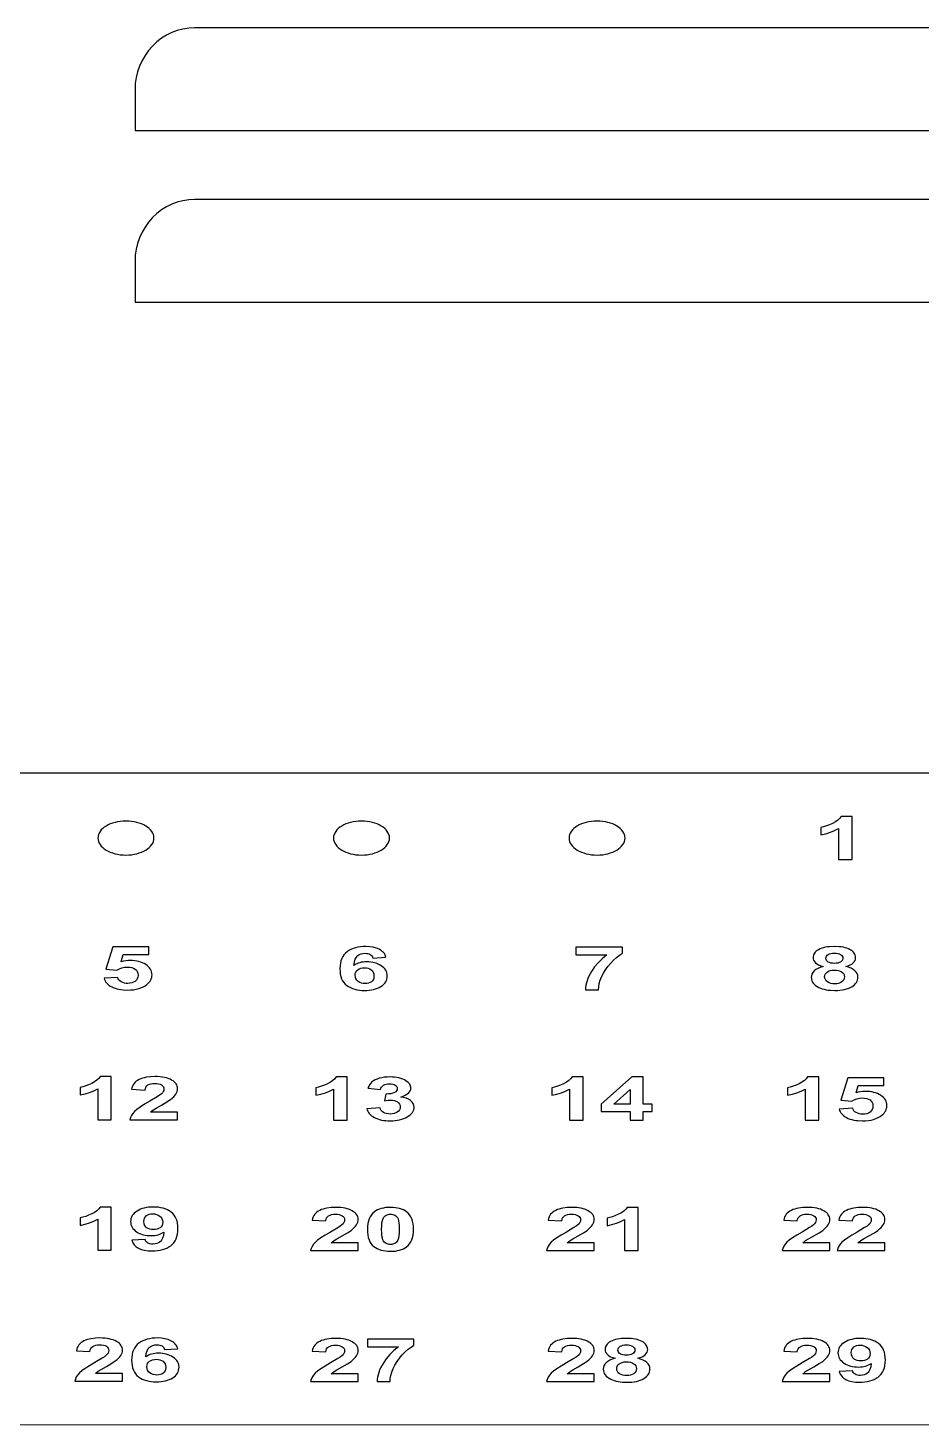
# Model space of a CAD drawing. Extents: x 1222 to 3994, y 2320 to 3800.
# Drawn here: x 2574.8 to 2617.7, y 3417.8 to 3485 of the extents above; entities that cross this region are included whole.
import ezdxf

# ---------------------------------------------------------------- set-up
doc = ezdxf.new("R2010")
doc.units = 0
doc.layers.add('____________', color=18, linetype='CONTINUOUS')

msp = doc.modelspace()

# ---------------------------------------------------------------- linework, layer by layer
at = {"layer": '____________'}
for points in [[(2661.028, 3484.958), (2582.784, 3484.958), (2582.501, 3484.943), (2582.223, 3484.9), (2581.951, 3484.829), (2581.689, 3484.732), (2581.436, 3484.608), (2581.196, 3484.459), (2580.97, 3484.286), (2580.76, 3484.089), (2580.57, 3483.871), (2580.402, 3483.637), (2580.259, 3483.388), (2580.139, 3483.126), (2580.045, 3482.854), (2579.977, 3482.573), (2579.935, 3482.284), (2579.921, 3481.991), (2579.921, 3480.023), (2663.89, 3480.023)], [(2661.028, 3476.708), (2582.784, 3476.708), (2582.501, 3476.693), (2582.223, 3476.65), (2581.951, 3476.579), (2581.689, 3476.482), (2581.436, 3476.358), (2581.196, 3476.209), (2580.97, 3476.036), (2580.76, 3475.839), (2580.57, 3475.621), (2580.402, 3475.387), (2580.259, 3475.138), (2580.139, 3474.876), (2580.045, 3474.604), (2579.977, 3474.323), (2579.935, 3474.034), (2579.921, 3473.741), (2579.921, 3471.773), (2663.89, 3471.773)]]:
    msp.add_lwpolyline(points, dxfattribs=at)
for points in [[(2537.828, 3426.356), (2531.848, 3426.356), (2531.848, 3440.606), (2537.828, 3440.606), (2537.828, 3449.152), (2619.108, 3449.155), (2689.766, 3449.152), (2689.766, 3440.606), (2695.735, 3440.606), (2695.735, 3426.356), (2689.766, 3426.356), (2689.766, 3417.807), (2619.108, 3417.811), (2537.828, 3417.807), (2537.828, 3426.356)], [(2614.385, 3444.983), (2614.385, 3447.058), (2613.855, 3447.058), (2613.787, 3446.967), (2613.696, 3446.881), (2613.582, 3446.801), (2613.443, 3446.727), (2613.296, 3446.662), (2613.154, 3446.608), (2613.018, 3446.566), (2612.887, 3446.535), (2612.887, 3446.176), (2613.122, 3446.231), (2613.341, 3446.299), (2613.544, 3446.381), (2613.732, 3446.476), (2613.732, 3444.983), (2614.385, 3444.983)], [(2579.484, 3446.836), (2579.346, 3446.832), (2579.213, 3446.82), (2579.084, 3446.8), (2578.96, 3446.772), (2578.842, 3446.738), (2578.731, 3446.697), (2578.627, 3446.65), (2578.532, 3446.597), (2578.445, 3446.54), (2578.367, 3446.477), (2578.3, 3446.41), (2578.243, 3446.338), (2578.198, 3446.263), (2578.165, 3446.185), (2578.144, 3446.104), (2578.137, 3446.021), (2578.144, 3445.938), (2578.165, 3445.857), (2578.198, 3445.778), (2578.243, 3445.704), (2578.3, 3445.632), (2578.367, 3445.565), (2578.445, 3445.502), (2578.532, 3445.444), (2578.627, 3445.392), (2578.731, 3445.345), (2578.842, 3445.304), (2578.96, 3445.27), (2579.084, 3445.242), (2579.213, 3445.222), (2579.346, 3445.21), (2579.484, 3445.205), (2579.622, 3445.21), (2579.755, 3445.222), (2579.884, 3445.242), (2580.008, 3445.27), (2580.126, 3445.304), (2580.237, 3445.345), (2580.34, 3445.392), (2580.436, 3445.444), (2580.523, 3445.502), (2580.6, 3445.565), (2580.668, 3445.632), (2580.725, 3445.704), (2580.77, 3445.778), (2580.803, 3445.857), (2580.823, 3445.938), (2580.83, 3446.021), (2580.823, 3446.104), (2580.803, 3446.185), (2580.77, 3446.263), (2580.725, 3446.338), (2580.668, 3446.41), (2580.6, 3446.477), (2580.523, 3446.54), (2580.436, 3446.597), (2580.34, 3446.65), (2580.237, 3446.697), (2580.126, 3446.738), (2580.008, 3446.772), (2579.884, 3446.8), (2579.755, 3446.82), (2579.622, 3446.832), (2579.484, 3446.836)], [(2590.805, 3446.836), (2590.667, 3446.832), (2590.534, 3446.82), (2590.405, 3446.8), (2590.281, 3446.772), (2590.163, 3446.738), (2590.052, 3446.697), (2589.949, 3446.65), (2589.853, 3446.597), (2589.766, 3446.54), (2589.689, 3446.477), (2589.621, 3446.41), (2589.565, 3446.338), (2589.519, 3446.263), (2589.486, 3446.185), (2589.466, 3446.104), (2589.459, 3446.021), (2589.466, 3445.938), (2589.486, 3445.857), (2589.519, 3445.778), (2589.565, 3445.704), (2589.621, 3445.632), (2589.689, 3445.565), (2589.766, 3445.502), (2589.853, 3445.444), (2589.949, 3445.392), (2590.052, 3445.345), (2590.163, 3445.304), (2590.281, 3445.27), (2590.405, 3445.242), (2590.534, 3445.222), (2590.667, 3445.21), (2590.805, 3445.205), (2590.943, 3445.21), (2591.077, 3445.222), (2591.206, 3445.242), (2591.329, 3445.27), (2591.447, 3445.304), (2591.558, 3445.345), (2591.662, 3445.392), (2591.757, 3445.444), (2591.844, 3445.502), (2591.922, 3445.565), (2591.989, 3445.632), (2592.046, 3445.704), (2592.091, 3445.778), (2592.124, 3445.857), (2592.145, 3445.938), (2592.152, 3446.021), (2592.145, 3446.104), (2592.124, 3446.185), (2592.091, 3446.263), (2592.046, 3446.338), (2591.989, 3446.41), (2591.922, 3446.477), (2591.844, 3446.54), (2591.757, 3446.597), (2591.662, 3446.65), (2591.558, 3446.697), (2591.447, 3446.738), (2591.329, 3446.772), (2591.206, 3446.8), (2591.077, 3446.82), (2590.943, 3446.832), (2590.805, 3446.836)], [(2602.126, 3446.836), (2601.989, 3446.832), (2601.855, 3446.82), (2601.726, 3446.8), (2601.602, 3446.772), (2601.485, 3446.738), (2601.374, 3446.697), (2601.27, 3446.65), (2601.174, 3446.597), (2601.087, 3446.54), (2601.01, 3446.477), (2600.942, 3446.41), (2600.886, 3446.338), (2600.84, 3446.263), (2600.807, 3446.185), (2600.787, 3446.104), (2600.78, 3446.021), (2600.787, 3445.938), (2600.807, 3445.857), (2600.84, 3445.778), (2600.886, 3445.704), (2600.942, 3445.632), (2601.01, 3445.565), (2601.087, 3445.502), (2601.174, 3445.444), (2601.27, 3445.392), (2601.374, 3445.345), (2601.485, 3445.304), (2601.602, 3445.27), (2601.726, 3445.242), (2601.855, 3445.222), (2601.989, 3445.21), (2602.126, 3445.205), (2602.264, 3445.21), (2602.398, 3445.222), (2602.527, 3445.242), (2602.65, 3445.27), (2602.768, 3445.304), (2602.879, 3445.345), (2602.983, 3445.392), (2603.078, 3445.444), (2603.165, 3445.502), (2603.243, 3445.565), (2603.31, 3445.632), (2603.367, 3445.704), (2603.412, 3445.778), (2603.445, 3445.857), (2603.466, 3445.938), (2603.473, 3446.021), (2603.466, 3446.104), (2603.445, 3446.185), (2603.412, 3446.263), (2603.367, 3446.338), (2603.31, 3446.41), (2603.243, 3446.477), (2603.165, 3446.54), (2603.078, 3446.597), (2602.983, 3446.65), (2602.879, 3446.697), (2602.768, 3446.738), (2602.65, 3446.772), (2602.527, 3446.8), (2602.398, 3446.82), (2602.264, 3446.832), (2602.126, 3446.836)], [(2591.983, 3440.292), (2591.936, 3440.41), (2591.904, 3440.464), (2591.867, 3440.513), (2591.823, 3440.559), (2591.774, 3440.601), (2591.719, 3440.64), (2591.658, 3440.675), (2591.522, 3440.732), (2591.37, 3440.774), (2591.2, 3440.798), (2591.014, 3440.807), (2590.879, 3440.803), (2590.75, 3440.791), (2590.628, 3440.771), (2590.512, 3440.744), (2590.403, 3440.709), (2590.3, 3440.665), (2590.204, 3440.614), (2590.114, 3440.556), (2590.032, 3440.488), (2589.962, 3440.41), (2589.902, 3440.323), (2589.854, 3440.225), (2589.816, 3440.118), (2589.789, 3440.001), (2589.773, 3439.874), (2589.767, 3439.737), (2589.773, 3439.603), (2589.788, 3439.479), (2589.814, 3439.365), (2589.851, 3439.261), (2589.897, 3439.166), (2589.955, 3439.081), (2590.022, 3439.005), (2590.1, 3438.94), (2590.186, 3438.883), (2590.278, 3438.833), (2590.376, 3438.792), (2590.479, 3438.757), (2590.588, 3438.731), (2590.703, 3438.712), (2590.823, 3438.701), (2590.949, 3438.697), (2591.067, 3438.7), (2591.179, 3438.709), (2591.286, 3438.724), (2591.388, 3438.745), (2591.483, 3438.772), (2591.574, 3438.805), (2591.659, 3438.843), (2591.738, 3438.888), (2591.81, 3438.938), (2591.873, 3438.992), (2591.925, 3439.05), (2591.969, 3439.111), (2592.002, 3439.177), (2592.026, 3439.246), (2592.041, 3439.32), (2592.046, 3439.397), (2592.041, 3439.47), (2592.027, 3439.54), (2592.004, 3439.606), (2591.972, 3439.668), (2591.931, 3439.728), (2591.881, 3439.783), (2591.822, 3439.836), (2591.753, 3439.885), (2591.678, 3439.929), (2591.6, 3439.967), (2591.518, 3440), (2591.432, 3440.026), (2591.343, 3440.047), (2591.249, 3440.062), (2591.152, 3440.071), (2591.052, 3440.074), (2590.963, 3440.071), (2590.878, 3440.063), (2590.796, 3440.049), (2590.718, 3440.03), (2590.644, 3440.005), (2590.574, 3439.975), (2590.507, 3439.94), (2590.444, 3439.899), (2590.47, 3440.062), (2590.508, 3440.194), (2590.56, 3440.296), (2590.59, 3440.336), (2590.624, 3440.368), (2590.7, 3440.418), (2590.784, 3440.453), (2590.876, 3440.474), (2590.975, 3440.481), (2591.049, 3440.478), (2591.116, 3440.467), (2591.176, 3440.449), (2591.229, 3440.425), (2591.273, 3440.392), (2591.308, 3440.353), (2591.334, 3440.305), (2591.35, 3440.25), (2591.983, 3440.292)], [(2612.993, 3439.847), (2612.855, 3439.805), (2612.737, 3439.755), (2612.638, 3439.697), (2612.56, 3439.631), (2612.5, 3439.559), (2612.457, 3439.484), (2612.431, 3439.405), (2612.422, 3439.323), (2612.428, 3439.249), (2612.445, 3439.179), (2612.474, 3439.113), (2612.514, 3439.051), (2612.565, 3438.993), (2612.628, 3438.939), (2612.702, 3438.89), (2612.788, 3438.844), (2612.868, 3438.809), (2612.952, 3438.779), (2613.042, 3438.754), (2613.136, 3438.733), (2613.236, 3438.717), (2613.34, 3438.705), (2613.563, 3438.696), (2613.685, 3438.699), (2613.801, 3438.707), (2613.91, 3438.721), (2614.014, 3438.741), (2614.111, 3438.766), (2614.202, 3438.797), (2614.286, 3438.833), (2614.365, 3438.875), (2614.435, 3438.921), (2614.496, 3438.971), (2614.548, 3439.024), (2614.591, 3439.081), (2614.623, 3439.141), (2614.647, 3439.204), (2614.661, 3439.27), (2614.666, 3439.34), (2614.656, 3439.424), (2614.629, 3439.503), (2614.583, 3439.577), (2614.518, 3439.646), (2614.436, 3439.708), (2614.336, 3439.763), (2614.22, 3439.809), (2614.087, 3439.847), (2614.192, 3439.88), (2614.285, 3439.92), (2614.365, 3439.966), (2614.433, 3440.019), (2614.487, 3440.077), (2614.526, 3440.139), (2614.549, 3440.205), (2614.557, 3440.274), (2614.553, 3440.331), (2614.54, 3440.385), (2614.519, 3440.436), (2614.49, 3440.485), (2614.452, 3440.532), (2614.405, 3440.576), (2614.351, 3440.617), (2614.288, 3440.656), (2614.217, 3440.692), (2614.14, 3440.722), (2614.056, 3440.748), (2613.965, 3440.77), (2613.867, 3440.786), (2613.762, 3440.798), (2613.533, 3440.807), (2613.302, 3440.798), (2613.196, 3440.786), (2613.098, 3440.77), (2613.007, 3440.748), (2612.923, 3440.722), (2612.845, 3440.692), (2612.775, 3440.656), (2612.713, 3440.617), (2612.658, 3440.576), (2612.613, 3440.532), (2612.575, 3440.485), (2612.546, 3440.436), (2612.526, 3440.385), (2612.513, 3440.331), (2612.509, 3440.274), (2612.516, 3440.208), (2612.538, 3440.145), (2612.574, 3440.084), (2612.624, 3440.026), (2612.69, 3439.972), (2612.774, 3439.924), (2612.875, 3439.883), (2612.993, 3439.847)], [(2578.443, 3439.282), (2578.461, 3439.219), (2578.487, 3439.159), (2578.52, 3439.102), (2578.561, 3439.049), (2578.609, 3438.999), (2578.665, 3438.952), (2578.728, 3438.909), (2578.799, 3438.869), (2578.876, 3438.833), (2578.959, 3438.802), (2579.047, 3438.775), (2579.14, 3438.754), (2579.239, 3438.737), (2579.344, 3438.725), (2579.569, 3438.715), (2579.713, 3438.72), (2579.849, 3438.732), (2579.976, 3438.754), (2580.096, 3438.784), (2580.207, 3438.822), (2580.31, 3438.869), (2580.406, 3438.924), (2580.493, 3438.989), (2580.55, 3439.039), (2580.6, 3439.092), (2580.642, 3439.146), (2580.676, 3439.202), (2580.703, 3439.26), (2580.722, 3439.32), (2580.733, 3439.381), (2580.737, 3439.444), (2580.732, 3439.518), (2580.718, 3439.59), (2580.694, 3439.657), (2580.661, 3439.721), (2580.619, 3439.782), (2580.567, 3439.838), (2580.505, 3439.892), (2580.434, 3439.942), (2580.357, 3439.986), (2580.275, 3440.025), (2580.189, 3440.058), (2580.099, 3440.085), (2580.005, 3440.106), (2579.906, 3440.121), (2579.804, 3440.13), (2579.697, 3440.133), (2579.584, 3440.129), (2579.471, 3440.116), (2579.36, 3440.096), (2579.25, 3440.067), (2579.352, 3440.418), (2580.586, 3440.418), (2580.586, 3440.788), (2578.857, 3440.788), (2578.522, 3439.713), (2579.052, 3439.666), (2579.168, 3439.732), (2579.29, 3439.78), (2579.42, 3439.808), (2579.557, 3439.817), (2579.665, 3439.811), (2579.762, 3439.794), (2579.848, 3439.764), (2579.924, 3439.722), (2579.986, 3439.669), (2580.03, 3439.603), (2580.056, 3439.526), (2580.065, 3439.437), (2580.056, 3439.342), (2580.029, 3439.259), (2579.985, 3439.19), (2579.923, 3439.133), (2579.848, 3439.089), (2579.765, 3439.058), (2579.674, 3439.039), (2579.576, 3439.032), (2579.489, 3439.037), (2579.407, 3439.052), (2579.331, 3439.076), (2579.26, 3439.111), (2579.198, 3439.153), (2579.149, 3439.203), (2579.115, 3439.259), (2579.094, 3439.322), (2578.443, 3439.282)], [(2601.11, 3440.403), (2602.597, 3440.403), (2602.378, 3440.222), (2602.182, 3440.028), (2602.009, 3439.823), (2601.86, 3439.606), (2601.738, 3439.385), (2601.69, 3439.275), (2601.649, 3439.166), (2601.617, 3439.057), (2601.592, 3438.948), (2601.576, 3438.84), (2601.568, 3438.733), (2602.199, 3438.733), (2602.207, 3438.874), (2602.234, 3439.025), (2602.281, 3439.185), (2602.346, 3439.354), (2602.43, 3439.525), (2602.53, 3439.692), (2602.648, 3439.853), (2602.782, 3440.01), (2602.925, 3440.155), (2603.067, 3440.282), (2603.207, 3440.392), (2603.346, 3440.483), (2603.346, 3440.771), (2601.11, 3440.771), (2601.11, 3440.403)], [(2613.128, 3440.246), (2613.135, 3440.299), (2613.156, 3440.347), (2613.19, 3440.389), (2613.239, 3440.425), (2613.3, 3440.455), (2613.37, 3440.476), (2613.45, 3440.489), (2613.539, 3440.493), (2613.626, 3440.489), (2613.703, 3440.476), (2613.772, 3440.455), (2613.832, 3440.426), (2613.88, 3440.39), (2613.915, 3440.348), (2613.935, 3440.301), (2613.942, 3440.248), (2613.935, 3440.192), (2613.914, 3440.142), (2613.879, 3440.099), (2613.831, 3440.062), (2613.77, 3440.033), (2613.7, 3440.012), (2613.621, 3440), (2613.533, 3439.995), (2613.445, 3440), (2613.367, 3440.012), (2613.298, 3440.033), (2613.238, 3440.062), (2613.19, 3440.098), (2613.155, 3440.141), (2613.135, 3440.19), (2613.128, 3440.246)], [(2590.501, 3439.428), (2590.509, 3439.51), (2590.533, 3439.582), (2590.574, 3439.642), (2590.631, 3439.693), (2590.699, 3439.732), (2590.775, 3439.76), (2590.859, 3439.776), (2590.949, 3439.782), (2591.043, 3439.776), (2591.129, 3439.759), (2591.206, 3439.729), (2591.275, 3439.688), (2591.332, 3439.635), (2591.373, 3439.567), (2591.397, 3439.487), (2591.405, 3439.393), (2591.398, 3439.302), (2591.375, 3439.225), (2591.338, 3439.161), (2591.285, 3439.111), (2591.22, 3439.073), (2591.148, 3439.046), (2591.069, 3439.03), (2590.982, 3439.025), (2590.89, 3439.031), (2590.804, 3439.051), (2590.723, 3439.084), (2590.647, 3439.13), (2590.583, 3439.188), (2590.537, 3439.257), (2590.51, 3439.337), (2590.501, 3439.428)], [(2613.067, 3439.361), (2613.075, 3439.419), (2613.097, 3439.474), (2613.133, 3439.527), (2613.185, 3439.578), (2613.251, 3439.622), (2613.333, 3439.653), (2613.43, 3439.672), (2613.542, 3439.678), (2613.641, 3439.673), (2613.731, 3439.656), (2613.812, 3439.629), (2613.884, 3439.59), (2613.943, 3439.543), (2613.985, 3439.488), (2614.011, 3439.426), (2614.019, 3439.357), (2614.011, 3439.279), (2613.986, 3439.21), (2613.944, 3439.151), (2613.886, 3439.103), (2613.816, 3439.064), (2613.736, 3439.037), (2613.648, 3439.02), (2613.551, 3439.015), (2613.452, 3439.02), (2613.361, 3439.037), (2613.279, 3439.066), (2613.206, 3439.106), (2613.145, 3439.156), (2613.102, 3439.216), (2613.076, 3439.284), (2613.067, 3439.361)], [(2578.781, 3432.482), (2578.781, 3434.556), (2578.25, 3434.556), (2578.183, 3434.465), (2578.092, 3434.379), (2577.977, 3434.299), (2577.839, 3434.225), (2577.691, 3434.16), (2577.549, 3434.107), (2577.413, 3434.064), (2577.283, 3434.033), (2577.283, 3433.674), (2577.518, 3433.729), (2577.737, 3433.797), (2577.94, 3433.879), (2578.127, 3433.974), (2578.127, 3432.482), (2578.781, 3432.482)], [(2581.967, 3432.849), (2580.668, 3432.849), (2580.728, 3432.904), (2580.803, 3432.959), (2580.942, 3433.045), (2581.195, 3433.188), (2581.456, 3433.34), (2581.623, 3433.451), (2581.707, 3433.52), (2581.778, 3433.586), (2581.837, 3433.652), (2581.884, 3433.715), (2581.921, 3433.779), (2581.946, 3433.845), (2581.962, 3433.912), (2581.967, 3433.981), (2581.963, 3434.041), (2581.949, 3434.099), (2581.927, 3434.154), (2581.895, 3434.206), (2581.854, 3434.256), (2581.805, 3434.304), (2581.746, 3434.349), (2581.679, 3434.391), (2581.603, 3434.43), (2581.521, 3434.463), (2581.432, 3434.492), (2581.336, 3434.515), (2581.234, 3434.533), (2581.124, 3434.546), (2581.008, 3434.554), (2580.885, 3434.556), (2580.664, 3434.547), (2580.463, 3434.521), (2580.369, 3434.501), (2580.28, 3434.476), (2580.196, 3434.447), (2580.117, 3434.414), (2580.044, 3434.375), (2579.979, 3434.331), (2579.922, 3434.281), (2579.872, 3434.225), (2579.83, 3434.164), (2579.796, 3434.096), (2579.77, 3434.023), (2579.752, 3433.944), (2580.403, 3433.905), (2580.419, 3433.985), (2580.448, 3434.054), (2580.489, 3434.11), (2580.543, 3434.153), (2580.609, 3434.186), (2580.685, 3434.209), (2580.771, 3434.223), (2580.868, 3434.228), (2580.967, 3434.223), (2581.053, 3434.21), (2581.129, 3434.188), (2581.193, 3434.157), (2581.245, 3434.117), (2581.282, 3434.07), (2581.304, 3434.015), (2581.311, 3433.953), (2581.302, 3433.893), (2581.277, 3433.833), (2581.235, 3433.772), (2581.176, 3433.711), (2581.105, 3433.656), (2580.99, 3433.582), (2580.633, 3433.372), (2580.382, 3433.226), (2580.175, 3433.094), (2580.014, 3432.978), (2579.899, 3432.877), (2579.815, 3432.782), (2579.749, 3432.685), (2579.703, 3432.584), (2579.675, 3432.482), (2581.967, 3432.482), (2581.967, 3432.849)], [(2590.115, 3432.463), (2590.115, 3434.538), (2589.584, 3434.538), (2589.517, 3434.446), (2589.426, 3434.361), (2589.311, 3434.281), (2589.173, 3434.207), (2589.025, 3434.142), (2588.883, 3434.088), (2588.747, 3434.046), (2588.617, 3434.015), (2588.617, 3433.656), (2588.852, 3433.711), (2589.071, 3433.779), (2589.274, 3433.861), (2589.461, 3433.956), (2589.461, 3432.463), (2590.115, 3432.463)], [(2591.07, 3433.011), (2591.086, 3432.948), (2591.11, 3432.887), (2591.142, 3432.83), (2591.182, 3432.775), (2591.231, 3432.724), (2591.287, 3432.676), (2591.351, 3432.631), (2591.423, 3432.589), (2591.502, 3432.551), (2591.586, 3432.519), (2591.674, 3432.491), (2591.768, 3432.468), (2591.866, 3432.451), (2591.97, 3432.438), (2592.078, 3432.43), (2592.191, 3432.428), (2592.311, 3432.431), (2592.426, 3432.44), (2592.535, 3432.455), (2592.64, 3432.476), (2592.739, 3432.503), (2592.834, 3432.536), (2592.923, 3432.574), (2593.008, 3432.619), (2593.085, 3432.669), (2593.151, 3432.72), (2593.208, 3432.774), (2593.254, 3432.831), (2593.29, 3432.89), (2593.315, 3432.952), (2593.331, 3433.016), (2593.336, 3433.083), (2593.325, 3433.173), (2593.292, 3433.257), (2593.237, 3433.333), (2593.16, 3433.403), (2593.065, 3433.463), (2592.955, 3433.512), (2592.831, 3433.549), (2592.692, 3433.574), (2592.807, 3433.616), (2592.907, 3433.662), (2592.991, 3433.711), (2593.06, 3433.763), (2593.114, 3433.819), (2593.152, 3433.879), (2593.175, 3433.941), (2593.183, 3434.008), (2593.179, 3434.055), (2593.168, 3434.101), (2593.149, 3434.146), (2593.123, 3434.19), (2593.048, 3434.273), (2592.943, 3434.352), (2592.867, 3434.395), (2592.786, 3434.433), (2592.698, 3434.465), (2592.604, 3434.491), (2592.505, 3434.512), (2592.399, 3434.526), (2592.288, 3434.535), (2592.17, 3434.538), (2592.033, 3434.534), (2591.902, 3434.522), (2591.779, 3434.501), (2591.662, 3434.473), (2591.554, 3434.438), (2591.46, 3434.397), (2591.378, 3434.35), (2591.308, 3434.297), (2591.248, 3434.237), (2591.197, 3434.166), (2591.154, 3434.087), (2591.118, 3433.998), (2591.721, 3433.936), (2591.74, 3433.999), (2591.77, 3434.055), (2591.812, 3434.102), (2591.866, 3434.141), (2591.928, 3434.172), (2591.996, 3434.194), (2592.071, 3434.208), (2592.152, 3434.212), (2592.232, 3434.208), (2592.305, 3434.197), (2592.369, 3434.177), (2592.424, 3434.15), (2592.469, 3434.116), (2592.501, 3434.077), (2592.52, 3434.033), (2592.527, 3433.984), (2592.518, 3433.925), (2592.491, 3433.873), (2592.448, 3433.827), (2592.387, 3433.787), (2592.309, 3433.755), (2592.216, 3433.733), (2592.107, 3433.72), (2591.982, 3433.717), (2591.909, 3433.395), (2592.072, 3433.417), (2592.21, 3433.424), (2592.301, 3433.419), (2592.386, 3433.402), (2592.463, 3433.375), (2592.533, 3433.337), (2592.591, 3433.289), (2592.633, 3433.234), (2592.657, 3433.171), (2592.666, 3433.1), (2592.657, 3433.025), (2592.631, 3432.958), (2592.588, 3432.9), (2592.527, 3432.849), (2592.454, 3432.809), (2592.373, 3432.779), (2592.284, 3432.762), (2592.187, 3432.756), (2592.096, 3432.761), (2592.012, 3432.775), (2591.935, 3432.8), (2591.866, 3432.834), (2591.805, 3432.877), (2591.758, 3432.928), (2591.724, 3432.989), (2591.702, 3433.058), (2591.07, 3433.011)], [(2601.457, 3432.464), (2601.457, 3434.539), (2600.927, 3434.539), (2600.859, 3434.447), (2600.768, 3434.362), (2600.653, 3434.282), (2600.515, 3434.208), (2600.368, 3434.143), (2600.226, 3434.089), (2600.089, 3434.047), (2599.959, 3434.016), (2599.959, 3433.657), (2600.194, 3433.712), (2600.413, 3433.78), (2600.616, 3433.862), (2600.803, 3433.957), (2600.803, 3432.464), (2601.457, 3432.464)], [(2603.717, 3432.464), (2604.35, 3432.464), (2604.35, 3432.88), (2604.774, 3432.88), (2604.774, 3433.228), (2604.35, 3433.228), (2604.35, 3434.539), (2603.801, 3434.539), (2602.321, 3433.226), (2602.321, 3432.88), (2603.717, 3432.88), (2603.717, 3432.464)], [(2612.779, 3432.464), (2612.779, 3434.539), (2612.249, 3434.539), (2612.182, 3434.447), (2612.091, 3434.361), (2611.976, 3434.282), (2611.837, 3434.208), (2611.69, 3434.142), (2611.548, 3434.089), (2611.412, 3434.047), (2611.281, 3434.016), (2611.281, 3433.656), (2611.516, 3433.711), (2611.735, 3433.78), (2611.939, 3433.861), (2612.126, 3433.956), (2612.126, 3432.464), (2612.779, 3432.464)], [(2613.767, 3432.995), (2613.785, 3432.932), (2613.811, 3432.872), (2613.844, 3432.815), (2613.885, 3432.762), (2613.933, 3432.712), (2613.989, 3432.665), (2614.052, 3432.622), (2614.123, 3432.582), (2614.2, 3432.546), (2614.283, 3432.515), (2614.371, 3432.488), (2614.464, 3432.467), (2614.563, 3432.45), (2614.668, 3432.438), (2614.893, 3432.429), (2615.037, 3432.433), (2615.173, 3432.446), (2615.3, 3432.467), (2615.42, 3432.497), (2615.531, 3432.535), (2615.634, 3432.582), (2615.73, 3432.638), (2615.817, 3432.702), (2615.874, 3432.753), (2615.924, 3432.805), (2615.966, 3432.86), (2616, 3432.916), (2616.027, 3432.973), (2616.046, 3433.033), (2616.057, 3433.094), (2616.061, 3433.157), (2616.056, 3433.232), (2616.042, 3433.303), (2616.018, 3433.37), (2615.985, 3433.434), (2615.943, 3433.495), (2615.891, 3433.552), (2615.829, 3433.605), (2615.758, 3433.655), (2615.681, 3433.7), (2615.599, 3433.738), (2615.513, 3433.771), (2615.423, 3433.798), (2615.329, 3433.819), (2615.23, 3433.834), (2615.128, 3433.843), (2615.021, 3433.846), (2614.908, 3433.842), (2614.795, 3433.83), (2614.684, 3433.809), (2614.574, 3433.78), (2614.676, 3434.131), (2615.91, 3434.131), (2615.91, 3434.501), (2614.181, 3434.501), (2613.846, 3433.426), (2614.376, 3433.38), (2614.492, 3433.446), (2614.614, 3433.493), (2614.744, 3433.521), (2614.881, 3433.531), (2614.989, 3433.525), (2615.086, 3433.507), (2615.172, 3433.477), (2615.248, 3433.435), (2615.31, 3433.382), (2615.354, 3433.316), (2615.38, 3433.239), (2615.389, 3433.15), (2615.38, 3433.055), (2615.353, 3432.973), (2615.309, 3432.903), (2615.247, 3432.846), (2615.172, 3432.802), (2615.089, 3432.771), (2614.998, 3432.752), (2614.9, 3432.746), (2614.813, 3432.75), (2614.731, 3432.765), (2614.655, 3432.79), (2614.584, 3432.824), (2614.522, 3432.866), (2614.473, 3432.916), (2614.439, 3432.972), (2614.418, 3433.036), (2613.767, 3432.995)], [(2603.717, 3433.228), (2602.933, 3433.228), (2603.717, 3433.934), (2603.717, 3433.228)], [(2578.781, 3426.213), (2578.781, 3428.287), (2578.25, 3428.287), (2578.183, 3428.196), (2578.092, 3428.11), (2577.977, 3428.03), (2577.839, 3427.956), (2577.691, 3427.891), (2577.549, 3427.838), (2577.413, 3427.795), (2577.283, 3427.764), (2577.283, 3427.405), (2577.518, 3427.46), (2577.737, 3427.529), (2577.94, 3427.61), (2578.127, 3427.705), (2578.127, 3426.213), (2578.781, 3426.213)], [(2579.772, 3426.69), (2579.818, 3426.57), (2579.887, 3426.466), (2579.929, 3426.42), (2579.977, 3426.377), (2580.03, 3426.339), (2580.089, 3426.305), (2580.153, 3426.275), (2580.222, 3426.248), (2580.374, 3426.208), (2580.545, 3426.184), (2580.736, 3426.176), (2580.872, 3426.18), (2581.001, 3426.192), (2581.124, 3426.211), (2581.24, 3426.239), (2581.35, 3426.274), (2581.453, 3426.317), (2581.549, 3426.368), (2581.639, 3426.427), (2581.72, 3426.494), (2581.791, 3426.572), (2581.85, 3426.659), (2581.899, 3426.757), (2581.937, 3426.864), (2581.964, 3426.981), (2581.981, 3427.108), (2581.986, 3427.244), (2581.981, 3427.379), (2581.965, 3427.503), (2581.939, 3427.618), (2581.903, 3427.722), (2581.856, 3427.818), (2581.799, 3427.903), (2581.731, 3427.978), (2581.653, 3428.044), (2581.567, 3428.101), (2581.475, 3428.15), (2581.377, 3428.192), (2581.274, 3428.226), (2581.164, 3428.253), (2581.049, 3428.272), (2580.928, 3428.284), (2580.801, 3428.287), (2580.684, 3428.284), (2580.573, 3428.275), (2580.467, 3428.26), (2580.366, 3428.239), (2580.271, 3428.212), (2580.181, 3428.179), (2580.096, 3428.14), (2580.016, 3428.095), (2579.944, 3428.045), (2579.881, 3427.991), (2579.828, 3427.933), (2579.785, 3427.872), (2579.751, 3427.807), (2579.726, 3427.738), (2579.712, 3427.665), (2579.707, 3427.588), (2579.712, 3427.514), (2579.725, 3427.444), (2579.748, 3427.378), (2579.78, 3427.315), (2579.821, 3427.255), (2579.872, 3427.199), (2579.931, 3427.147), (2579.999, 3427.098), (2580.074, 3427.054), (2580.152, 3427.016), (2580.234, 3426.984), (2580.319, 3426.957), (2580.408, 3426.937), (2580.5, 3426.922), (2580.596, 3426.913), (2580.695, 3426.91), (2580.785, 3426.913), (2580.872, 3426.921), (2580.954, 3426.934), (2581.033, 3426.953), (2581.109, 3426.978), (2581.18, 3427.008), (2581.247, 3427.043), (2581.311, 3427.084), (2581.285, 3426.921), (2581.246, 3426.789), (2581.194, 3426.687), (2581.163, 3426.648), (2581.129, 3426.616), (2581.054, 3426.566), (2580.972, 3426.531), (2580.882, 3426.51), (2580.785, 3426.503), (2580.709, 3426.507), (2580.64, 3426.517), (2580.58, 3426.535), (2580.527, 3426.559), (2580.483, 3426.591), (2580.448, 3426.631), (2580.422, 3426.678), (2580.405, 3426.733), (2579.772, 3426.69)], [(2590.65, 3426.562), (2589.351, 3426.562), (2589.411, 3426.616), (2589.486, 3426.672), (2589.625, 3426.757), (2589.878, 3426.9), (2590.14, 3427.052), (2590.306, 3427.164), (2590.39, 3427.232), (2590.461, 3427.299), (2590.52, 3427.364), (2590.568, 3427.428), (2590.604, 3427.492), (2590.63, 3427.557), (2590.645, 3427.625), (2590.65, 3427.694), (2590.646, 3427.754), (2590.632, 3427.811), (2590.61, 3427.866), (2590.578, 3427.919), (2590.538, 3427.969), (2590.488, 3428.016), (2590.429, 3428.061), (2590.362, 3428.104), (2590.286, 3428.142), (2590.204, 3428.176), (2590.115, 3428.204), (2590.019, 3428.227), (2589.917, 3428.246), (2589.807, 3428.259), (2589.691, 3428.266), (2589.568, 3428.269), (2589.347, 3428.26), (2589.146, 3428.233), (2589.052, 3428.213), (2588.963, 3428.189), (2588.879, 3428.16), (2588.8, 3428.126), (2588.727, 3428.088), (2588.662, 3428.044), (2588.605, 3427.993), (2588.555, 3427.938), (2588.513, 3427.876), (2588.479, 3427.809), (2588.453, 3427.736), (2588.435, 3427.657), (2589.086, 3427.618), (2589.102, 3427.698), (2589.131, 3427.766), (2589.172, 3427.822), (2589.226, 3427.866), (2589.292, 3427.898), (2589.368, 3427.922), (2589.455, 3427.936), (2589.552, 3427.94), (2589.65, 3427.936), (2589.736, 3427.923), (2589.812, 3427.9), (2589.877, 3427.869), (2589.928, 3427.83), (2589.965, 3427.783), (2589.987, 3427.728), (2589.994, 3427.666), (2589.986, 3427.606), (2589.96, 3427.545), (2589.918, 3427.484), (2589.859, 3427.423), (2589.788, 3427.369), (2589.674, 3427.294), (2589.317, 3427.085), (2589.065, 3426.938), (2588.859, 3426.807), (2588.697, 3426.691), (2588.582, 3426.589), (2588.498, 3426.495), (2588.432, 3426.397), (2588.386, 3426.297), (2588.358, 3426.194), (2590.65, 3426.194), (2590.65, 3426.562)], [(2592.198, 3428.269), (2592.077, 3428.266), (2591.964, 3428.256), (2591.857, 3428.239), (2591.757, 3428.216), (2591.664, 3428.186), (2591.577, 3428.15), (2591.498, 3428.107), (2591.426, 3428.057), (2591.347, 3427.988), (2591.279, 3427.909), (2591.221, 3427.819), (2591.174, 3427.719), (2591.138, 3427.609), (2591.111, 3427.489), (2591.096, 3427.358), (2591.09, 3427.217), (2591.095, 3427.074), (2591.109, 3426.943), (2591.133, 3426.822), (2591.167, 3426.713), (2591.209, 3426.616), (2591.262, 3426.529), (2591.324, 3426.454), (2591.395, 3426.391), (2591.475, 3426.336), (2591.56, 3426.289), (2591.651, 3426.249), (2591.749, 3426.217), (2591.852, 3426.191), (2591.961, 3426.173), (2592.076, 3426.163), (2592.198, 3426.159), (2592.318, 3426.162), (2592.432, 3426.172), (2592.539, 3426.189), (2592.639, 3426.212), (2592.732, 3426.241), (2592.819, 3426.278), (2592.898, 3426.321), (2592.971, 3426.37), (2593.049, 3426.439), (2593.117, 3426.519), (2593.175, 3426.609), (2593.222, 3426.709), (2593.259, 3426.82), (2593.285, 3426.941), (2593.301, 3427.072), (2593.306, 3427.213), (2593.301, 3427.355), (2593.285, 3427.486), (2593.259, 3427.607), (2593.223, 3427.717), (2593.176, 3427.817), (2593.118, 3427.907), (2593.051, 3427.986), (2592.973, 3428.054), (2592.9, 3428.105), (2592.82, 3428.148), (2592.733, 3428.185), (2592.64, 3428.215), (2592.54, 3428.239), (2592.432, 3428.255), (2592.318, 3428.265), (2592.198, 3428.269)], [(2601.993, 3426.563), (2600.694, 3426.563), (2600.753, 3426.617), (2600.828, 3426.673), (2600.967, 3426.758), (2601.22, 3426.901), (2601.482, 3427.053), (2601.649, 3427.165), (2601.732, 3427.233), (2601.803, 3427.3), (2601.863, 3427.365), (2601.91, 3427.429), (2601.946, 3427.493), (2601.972, 3427.558), (2601.987, 3427.626), (2601.993, 3427.694), (2601.988, 3427.755), (2601.975, 3427.812), (2601.952, 3427.867), (2601.92, 3427.92), (2601.88, 3427.97), (2601.83, 3428.017), (2601.772, 3428.062), (2601.704, 3428.105), (2601.629, 3428.143), (2601.546, 3428.177), (2601.457, 3428.205), (2601.362, 3428.228), (2601.259, 3428.247), (2601.15, 3428.259), (2601.033, 3428.267), (2600.911, 3428.27), (2600.69, 3428.261), (2600.488, 3428.234), (2600.395, 3428.214), (2600.306, 3428.19), (2600.222, 3428.161), (2600.142, 3428.127), (2600.069, 3428.089), (2600.004, 3428.045), (2599.947, 3427.994), (2599.897, 3427.939), (2599.856, 3427.877), (2599.822, 3427.81), (2599.795, 3427.737), (2599.777, 3427.658), (2600.428, 3427.618), (2600.444, 3427.699), (2600.473, 3427.767), (2600.514, 3427.823), (2600.568, 3427.867), (2600.634, 3427.899), (2600.71, 3427.923), (2600.797, 3427.937), (2600.894, 3427.941), (2600.992, 3427.937), (2601.079, 3427.924), (2601.154, 3427.901), (2601.219, 3427.87), (2601.27, 3427.831), (2601.307, 3427.783), (2601.329, 3427.729), (2601.336, 3427.667), (2601.328, 3427.606), (2601.302, 3427.546), (2601.26, 3427.485), (2601.201, 3427.424), (2601.13, 3427.37), (2601.016, 3427.295), (2600.659, 3427.086), (2600.407, 3426.939), (2600.201, 3426.808), (2600.04, 3426.691), (2599.924, 3426.59), (2599.84, 3426.496), (2599.775, 3426.398), (2599.728, 3426.298), (2599.7, 3426.195), (2601.993, 3426.195), (2601.993, 3426.563)], [(2604.108, 3426.195), (2604.108, 3428.27), (2603.577, 3428.27), (2603.51, 3428.178), (2603.419, 3428.093), (2603.304, 3428.013), (2603.166, 3427.939), (2603.018, 3427.874), (2602.876, 3427.82), (2602.74, 3427.778), (2602.61, 3427.747), (2602.61, 3427.388), (2602.845, 3427.443), (2603.064, 3427.511), (2603.267, 3427.593), (2603.454, 3427.688), (2603.454, 3426.195), (2604.108, 3426.195)], [(2613.315, 3426.563), (2612.016, 3426.563), (2612.076, 3426.617), (2612.15, 3426.672), (2612.29, 3426.758), (2612.543, 3426.901), (2612.804, 3427.053), (2612.971, 3427.165), (2613.054, 3427.233), (2613.126, 3427.3), (2613.185, 3427.365), (2613.232, 3427.429), (2613.268, 3427.493), (2613.294, 3427.558), (2613.31, 3427.625), (2613.315, 3427.694), (2613.31, 3427.754), (2613.297, 3427.812), (2613.274, 3427.867), (2613.243, 3427.919), (2613.202, 3427.969), (2613.153, 3428.017), (2613.094, 3428.062), (2613.027, 3428.105), (2612.951, 3428.143), (2612.869, 3428.177), (2612.78, 3428.205), (2612.684, 3428.228), (2612.581, 3428.246), (2612.472, 3428.259), (2612.356, 3428.267), (2612.233, 3428.27), (2612.012, 3428.261), (2611.81, 3428.234), (2611.717, 3428.214), (2611.628, 3428.189), (2611.544, 3428.161), (2611.465, 3428.127), (2611.392, 3428.089), (2611.327, 3428.044), (2611.269, 3427.994), (2611.22, 3427.938), (2611.178, 3427.877), (2611.144, 3427.81), (2611.118, 3427.737), (2611.099, 3427.658), (2611.751, 3427.618), (2611.767, 3427.699), (2611.795, 3427.767), (2611.837, 3427.823), (2611.891, 3427.866), (2611.956, 3427.899), (2612.033, 3427.922), (2612.119, 3427.936), (2612.216, 3427.941), (2612.314, 3427.937), (2612.401, 3427.923), (2612.477, 3427.901), (2612.541, 3427.87), (2612.593, 3427.83), (2612.629, 3427.783), (2612.651, 3427.729), (2612.659, 3427.666), (2612.65, 3427.606), (2612.625, 3427.546), (2612.583, 3427.485), (2612.524, 3427.424), (2612.452, 3427.369), (2612.338, 3427.295), (2611.981, 3427.086), (2611.73, 3426.939), (2611.523, 3426.807), (2611.362, 3426.691), (2611.246, 3426.59), (2611.162, 3426.495), (2611.097, 3426.398), (2611.051, 3426.298), (2611.022, 3426.195), (2613.315, 3426.195), (2613.315, 3426.563)], [(2615.966, 3426.563), (2614.667, 3426.563), (2614.726, 3426.617), (2614.801, 3426.672), (2614.941, 3426.758), (2615.194, 3426.901), (2615.455, 3427.053), (2615.622, 3427.165), (2615.705, 3427.233), (2615.777, 3427.3), (2615.836, 3427.365), (2615.883, 3427.429), (2615.919, 3427.493), (2615.945, 3427.558), (2615.96, 3427.625), (2615.966, 3427.694), (2615.961, 3427.754), (2615.948, 3427.812), (2615.925, 3427.867), (2615.894, 3427.919), (2615.853, 3427.969), (2615.804, 3428.017), (2615.745, 3428.062), (2615.677, 3428.105), (2615.602, 3428.143), (2615.52, 3428.177), (2615.431, 3428.205), (2615.335, 3428.228), (2615.232, 3428.246), (2615.123, 3428.259), (2615.007, 3428.267), (2614.884, 3428.27), (2614.663, 3428.261), (2614.461, 3428.234), (2614.368, 3428.214), (2614.279, 3428.189), (2614.195, 3428.161), (2614.116, 3428.127), (2614.043, 3428.089), (2613.978, 3428.044), (2613.92, 3427.994), (2613.871, 3427.938), (2613.829, 3427.877), (2613.795, 3427.81), (2613.769, 3427.737), (2613.75, 3427.658), (2614.402, 3427.618), (2614.418, 3427.699), (2614.446, 3427.767), (2614.488, 3427.823), (2614.541, 3427.866), (2614.607, 3427.899), (2614.683, 3427.922), (2614.77, 3427.936), (2614.867, 3427.941), (2614.965, 3427.937), (2615.052, 3427.923), (2615.127, 3427.901), (2615.192, 3427.87), (2615.244, 3427.83), (2615.28, 3427.783), (2615.302, 3427.729), (2615.31, 3427.666), (2615.301, 3427.606), (2615.276, 3427.546), (2615.233, 3427.485), (2615.175, 3427.424), (2615.103, 3427.369), (2614.989, 3427.295), (2614.632, 3427.086), (2614.38, 3426.939), (2614.174, 3426.807), (2614.013, 3426.691), (2613.897, 3426.59), (2613.813, 3426.495), (2613.748, 3426.398), (2613.701, 3426.298), (2613.673, 3426.195), (2615.966, 3426.195), (2615.966, 3426.563)], [(2581.253, 3427.556), (2581.245, 3427.474), (2581.221, 3427.402), (2581.18, 3427.341), (2581.123, 3427.291), (2581.055, 3427.251), (2580.98, 3427.223), (2580.896, 3427.206), (2580.806, 3427.201), (2580.712, 3427.207), (2580.627, 3427.224), (2580.549, 3427.253), (2580.48, 3427.294), (2580.423, 3427.348), (2580.382, 3427.414), (2580.358, 3427.495), (2580.35, 3427.588), (2580.357, 3427.68), (2580.38, 3427.758), (2580.417, 3427.822), (2580.47, 3427.872), (2580.533, 3427.91), (2580.605, 3427.937), (2580.684, 3427.953), (2580.771, 3427.959), (2580.863, 3427.952), (2580.95, 3427.932), (2581.032, 3427.899), (2581.108, 3427.853), (2581.171, 3427.795), (2581.217, 3427.726), (2581.244, 3427.646), (2581.253, 3427.556)], [(2592.198, 3427.94), (2592.255, 3427.937), (2592.31, 3427.929), (2592.361, 3427.915), (2592.409, 3427.895), (2592.453, 3427.866), (2592.493, 3427.826), (2592.529, 3427.775), (2592.562, 3427.713), (2592.588, 3427.63), (2592.607, 3427.52), (2592.618, 3427.381), (2592.622, 3427.213), (2592.618, 3427.044), (2592.605, 3426.902), (2592.584, 3426.787), (2592.554, 3426.697), (2592.526, 3426.643), (2592.492, 3426.597), (2592.454, 3426.561), (2592.41, 3426.533), (2592.362, 3426.513), (2592.31, 3426.499), (2592.256, 3426.49), (2592.198, 3426.487), (2592.14, 3426.49), (2592.086, 3426.498), (2592.035, 3426.513), (2591.987, 3426.532), (2591.943, 3426.561), (2591.903, 3426.6), (2591.867, 3426.651), (2591.835, 3426.714), (2591.808, 3426.796), (2591.79, 3426.906), (2591.778, 3427.045), (2591.774, 3427.213), (2591.779, 3427.382), (2591.791, 3427.524), (2591.813, 3427.64), (2591.842, 3427.73), (2591.87, 3427.785), (2591.904, 3427.83), (2591.942, 3427.867), (2591.986, 3427.895), (2592.034, 3427.915), (2592.086, 3427.929), (2592.14, 3427.937), (2592.198, 3427.94)], [(2579.316, 3420.285), (2578.018, 3420.285), (2578.077, 3420.339), (2578.152, 3420.395), (2578.291, 3420.48), (2578.544, 3420.623), (2578.806, 3420.775), (2578.972, 3420.887), (2579.056, 3420.955), (2579.127, 3421.022), (2579.187, 3421.087), (2579.234, 3421.151), (2579.27, 3421.215), (2579.296, 3421.281), (2579.311, 3421.348), (2579.316, 3421.417), (2579.312, 3421.477), (2579.298, 3421.534), (2579.276, 3421.589), (2579.244, 3421.642), (2579.204, 3421.692), (2579.154, 3421.739), (2579.096, 3421.785), (2579.028, 3421.827), (2578.952, 3421.866), (2578.87, 3421.899), (2578.781, 3421.927), (2578.685, 3421.951), (2578.583, 3421.969), (2578.473, 3421.982), (2578.357, 3421.989), (2578.234, 3421.992), (2578.014, 3421.983), (2577.812, 3421.956), (2577.718, 3421.936), (2577.63, 3421.912), (2577.546, 3421.883), (2577.466, 3421.85), (2577.393, 3421.811), (2577.328, 3421.767), (2577.271, 3421.717), (2577.221, 3421.661), (2577.18, 3421.599), (2577.146, 3421.532), (2577.119, 3421.459), (2577.101, 3421.38), (2577.752, 3421.341), (2577.768, 3421.421), (2577.797, 3421.489), (2577.838, 3421.545), (2577.892, 3421.589), (2577.958, 3421.622), (2578.034, 3421.645), (2578.121, 3421.659), (2578.218, 3421.664), (2578.316, 3421.659), (2578.402, 3421.646), (2578.478, 3421.624), (2578.543, 3421.592), (2578.594, 3421.553), (2578.631, 3421.506), (2578.653, 3421.451), (2578.66, 3421.389), (2578.652, 3421.329), (2578.626, 3421.268), (2578.584, 3421.208), (2578.525, 3421.146), (2578.454, 3421.092), (2578.34, 3421.017), (2577.983, 3420.808), (2577.731, 3420.661), (2577.525, 3420.53), (2577.364, 3420.414), (2577.248, 3420.313), (2577.164, 3420.218), (2577.099, 3420.12), (2577.052, 3420.02), (2577.024, 3419.917), (2579.316, 3419.917), (2579.316, 3420.285)], [(2581.974, 3421.477), (2581.928, 3421.595), (2581.896, 3421.649), (2581.858, 3421.699), (2581.814, 3421.745), (2581.765, 3421.787), (2581.71, 3421.825), (2581.649, 3421.86), (2581.514, 3421.918), (2581.361, 3421.959), (2581.192, 3421.984), (2581.006, 3421.992), (2580.871, 3421.988), (2580.742, 3421.976), (2580.62, 3421.957), (2580.504, 3421.929), (2580.394, 3421.894), (2580.291, 3421.851), (2580.195, 3421.8), (2580.105, 3421.741), (2580.024, 3421.673), (2579.953, 3421.596), (2579.894, 3421.508), (2579.845, 3421.411), (2579.807, 3421.304), (2579.78, 3421.186), (2579.764, 3421.059), (2579.759, 3420.922), (2579.764, 3420.789), (2579.78, 3420.665), (2579.806, 3420.55), (2579.842, 3420.446), (2579.889, 3420.351), (2579.946, 3420.266), (2580.014, 3420.191), (2580.092, 3420.125), (2580.178, 3420.068), (2580.269, 3420.019), (2580.367, 3419.977), (2580.47, 3419.943), (2580.579, 3419.916), (2580.694, 3419.897), (2580.815, 3419.886), (2580.941, 3419.882), (2581.058, 3419.885), (2581.171, 3419.894), (2581.278, 3419.909), (2581.379, 3419.93), (2581.475, 3419.957), (2581.565, 3419.99), (2581.65, 3420.029), (2581.73, 3420.074), (2581.802, 3420.124), (2581.864, 3420.177), (2581.917, 3420.235), (2581.96, 3420.297), (2581.994, 3420.362), (2582.018, 3420.432), (2582.032, 3420.505), (2582.037, 3420.583), (2582.032, 3420.656), (2582.019, 3420.725), (2581.996, 3420.791), (2581.964, 3420.854), (2581.923, 3420.913), (2581.872, 3420.969), (2581.813, 3421.021), (2581.745, 3421.07), (2581.67, 3421.114), (2581.591, 3421.153), (2581.509, 3421.185), (2581.423, 3421.212), (2581.334, 3421.232), (2581.241, 3421.247), (2581.144, 3421.256), (2581.043, 3421.259), (2580.954, 3421.256), (2580.869, 3421.248), (2580.788, 3421.234), (2580.71, 3421.215), (2580.636, 3421.191), (2580.565, 3421.161), (2580.499, 3421.125), (2580.436, 3421.084), (2580.461, 3421.247), (2580.499, 3421.38), (2580.551, 3421.482), (2580.582, 3421.521), (2580.616, 3421.553), (2580.692, 3421.603), (2580.776, 3421.638), (2580.867, 3421.659), (2580.966, 3421.666), (2581.041, 3421.663), (2581.108, 3421.652), (2581.168, 3421.635), (2581.22, 3421.61), (2581.265, 3421.578), (2581.3, 3421.538), (2581.325, 3421.49), (2581.341, 3421.435), (2581.974, 3421.477)], [(2590.65, 3420.267), (2589.351, 3420.267), (2589.411, 3420.321), (2589.486, 3420.376), (2589.625, 3420.462), (2589.878, 3420.605), (2590.14, 3420.757), (2590.306, 3420.869), (2590.39, 3420.937), (2590.461, 3421.004), (2590.52, 3421.069), (2590.568, 3421.133), (2590.604, 3421.197), (2590.63, 3421.262), (2590.645, 3421.329), (2590.65, 3421.398), (2590.646, 3421.458), (2590.632, 3421.516), (2590.61, 3421.571), (2590.578, 3421.623), (2590.538, 3421.673), (2590.488, 3421.721), (2590.429, 3421.766), (2590.362, 3421.809), (2590.286, 3421.847), (2590.204, 3421.881), (2590.115, 3421.909), (2590.019, 3421.932), (2589.917, 3421.95), (2589.807, 3421.963), (2589.691, 3421.971), (2589.568, 3421.974), (2589.347, 3421.965), (2589.146, 3421.938), (2589.052, 3421.918), (2588.963, 3421.893), (2588.879, 3421.864), (2588.8, 3421.831), (2588.727, 3421.793), (2588.662, 3421.748), (2588.605, 3421.698), (2588.555, 3421.642), (2588.513, 3421.581), (2588.479, 3421.514), (2588.453, 3421.44), (2588.435, 3421.362), (2589.086, 3421.322), (2589.102, 3421.403), (2589.131, 3421.471), (2589.172, 3421.527), (2589.226, 3421.57), (2589.292, 3421.603), (2589.368, 3421.626), (2589.455, 3421.64), (2589.552, 3421.645), (2589.65, 3421.641), (2589.736, 3421.627), (2589.812, 3421.605), (2589.877, 3421.574), (2589.928, 3421.534), (2589.965, 3421.487), (2589.987, 3421.433), (2589.994, 3421.37), (2589.986, 3421.31), (2589.96, 3421.25), (2589.918, 3421.189), (2589.859, 3421.128), (2589.788, 3421.073), (2589.674, 3420.999), (2589.317, 3420.79), (2589.065, 3420.643), (2588.859, 3420.511), (2588.697, 3420.395), (2588.582, 3420.294), (2588.498, 3420.199), (2588.432, 3420.102), (2588.386, 3420.002), (2588.358, 3419.899), (2590.65, 3419.899), (2590.65, 3420.267)], [(2591.093, 3421.569), (2592.58, 3421.569), (2592.361, 3421.387), (2592.165, 3421.194), (2591.993, 3420.989), (2591.843, 3420.772), (2591.722, 3420.551), (2591.673, 3420.441), (2591.632, 3420.331), (2591.6, 3420.222), (2591.576, 3420.114), (2591.559, 3420.006), (2591.551, 3419.899), (2592.182, 3419.899), (2592.19, 3420.04), (2592.218, 3420.191), (2592.264, 3420.351), (2592.33, 3420.52), (2592.413, 3420.691), (2592.514, 3420.857), (2592.631, 3421.019), (2592.766, 3421.176), (2592.909, 3421.321), (2593.05, 3421.448), (2593.19, 3421.558), (2593.329, 3421.649), (2593.329, 3421.937), (2591.093, 3421.937), (2591.093, 3421.569)], [(2601.993, 3420.268), (2600.694, 3420.268), (2600.753, 3420.322), (2600.828, 3420.377), (2600.967, 3420.463), (2601.22, 3420.606), (2601.482, 3420.758), (2601.649, 3420.87), (2601.732, 3420.938), (2601.803, 3421.004), (2601.863, 3421.07), (2601.91, 3421.134), (2601.946, 3421.198), (2601.972, 3421.263), (2601.987, 3421.33), (2601.993, 3421.399), (2601.988, 3421.459), (2601.975, 3421.517), (2601.952, 3421.572), (2601.92, 3421.624), (2601.88, 3421.674), (2601.83, 3421.722), (2601.772, 3421.767), (2601.704, 3421.81), (2601.629, 3421.848), (2601.546, 3421.882), (2601.457, 3421.91), (2601.362, 3421.933), (2601.259, 3421.951), (2601.15, 3421.964), (2601.033, 3421.972), (2600.911, 3421.975), (2600.69, 3421.966), (2600.488, 3421.939), (2600.395, 3421.919), (2600.306, 3421.894), (2600.222, 3421.865), (2600.142, 3421.832), (2600.069, 3421.794), (2600.004, 3421.749), (2599.947, 3421.699), (2599.897, 3421.643), (2599.856, 3421.582), (2599.822, 3421.515), (2599.795, 3421.441), (2599.777, 3421.363), (2600.428, 3421.323), (2600.444, 3421.404), (2600.473, 3421.472), (2600.514, 3421.528), (2600.568, 3421.571), (2600.634, 3421.604), (2600.71, 3421.627), (2600.797, 3421.641), (2600.894, 3421.646), (2600.992, 3421.642), (2601.079, 3421.628), (2601.154, 3421.606), (2601.219, 3421.575), (2601.27, 3421.535), (2601.307, 3421.488), (2601.329, 3421.434), (2601.336, 3421.371), (2601.328, 3421.311), (2601.302, 3421.251), (2601.26, 3421.19), (2601.201, 3421.129), (2601.13, 3421.074), (2601.016, 3421), (2600.659, 3420.791), (2600.407, 3420.644), (2600.201, 3420.512), (2600.04, 3420.396), (2599.924, 3420.295), (2599.84, 3420.2), (2599.775, 3420.103), (2599.728, 3420.003), (2599.7, 3419.9), (2601.993, 3419.9), (2601.993, 3420.268)], [(2602.996, 3421.014), (2602.858, 3420.972), (2602.74, 3420.922), (2602.641, 3420.864), (2602.563, 3420.798), (2602.503, 3420.726), (2602.46, 3420.651), (2602.434, 3420.572), (2602.425, 3420.49), (2602.431, 3420.416), (2602.448, 3420.346), (2602.477, 3420.28), (2602.517, 3420.218), (2602.568, 3420.16), (2602.631, 3420.107), (2602.705, 3420.057), (2602.791, 3420.011), (2602.871, 3419.976), (2602.955, 3419.946), (2603.045, 3419.921), (2603.139, 3419.9), (2603.239, 3419.884), (2603.343, 3419.872), (2603.566, 3419.863), (2603.688, 3419.866), (2603.804, 3419.874), (2603.913, 3419.888), (2604.017, 3419.908), (2604.114, 3419.933), (2604.205, 3419.964), (2604.289, 3420), (2604.368, 3420.042), (2604.438, 3420.089), (2604.5, 3420.138), (2604.551, 3420.191), (2604.594, 3420.248), (2604.626, 3420.308), (2604.65, 3420.371), (2604.664, 3420.437), (2604.669, 3420.507), (2604.66, 3420.591), (2604.632, 3420.67), (2604.586, 3420.744), (2604.521, 3420.813), (2604.439, 3420.875), (2604.339, 3420.93), (2604.223, 3420.976), (2604.09, 3421.014), (2604.195, 3421.047), (2604.288, 3421.087), (2604.368, 3421.133), (2604.436, 3421.186), (2604.49, 3421.244), (2604.529, 3421.306), (2604.552, 3421.372), (2604.56, 3421.441), (2604.556, 3421.498), (2604.543, 3421.552), (2604.522, 3421.604), (2604.493, 3421.653), (2604.455, 3421.699), (2604.408, 3421.743), (2604.354, 3421.785), (2604.291, 3421.823), (2604.22, 3421.859), (2604.143, 3421.89), (2604.059, 3421.915), (2603.968, 3421.937), (2603.87, 3421.953), (2603.765, 3421.965), (2603.536, 3421.975), (2603.304, 3421.965), (2603.199, 3421.953), (2603.101, 3421.937), (2603.01, 3421.915), (2602.926, 3421.89), (2602.848, 3421.859), (2602.778, 3421.823), (2602.716, 3421.785), (2602.662, 3421.743), (2602.616, 3421.699), (2602.578, 3421.653), (2602.549, 3421.604), (2602.529, 3421.552), (2602.516, 3421.498), (2602.512, 3421.441), (2602.519, 3421.375), (2602.541, 3421.312), (2602.577, 3421.251), (2602.627, 3421.193), (2602.693, 3421.139), (2602.777, 3421.091), (2602.878, 3421.05), (2602.996, 3421.014)], [(2603.131, 3421.413), (2603.138, 3421.466), (2603.159, 3421.514), (2603.194, 3421.556), (2603.242, 3421.593), (2603.303, 3421.622), (2603.373, 3421.643), (2603.453, 3421.656), (2603.542, 3421.66), (2603.629, 3421.656), (2603.706, 3421.643), (2603.775, 3421.622), (2603.835, 3421.593), (2603.883, 3421.557), (2603.918, 3421.515), (2603.938, 3421.468), (2603.945, 3421.415), (2603.938, 3421.359), (2603.917, 3421.309), (2603.882, 3421.266), (2603.834, 3421.229), (2603.773, 3421.2), (2603.703, 3421.179), (2603.624, 3421.167), (2603.536, 3421.163), (2603.448, 3421.167), (2603.37, 3421.179), (2603.301, 3421.2), (2603.241, 3421.229), (2603.193, 3421.265), (2603.158, 3421.308), (2603.138, 3421.357), (2603.131, 3421.413)], [(2613.315, 3420.268), (2612.016, 3420.268), (2612.076, 3420.322), (2612.15, 3420.377), (2612.29, 3420.463), (2612.543, 3420.606), (2612.804, 3420.758), (2612.971, 3420.869), (2613.054, 3420.937), (2613.126, 3421.004), (2613.185, 3421.07), (2613.232, 3421.133), (2613.268, 3421.197), (2613.294, 3421.263), (2613.31, 3421.33), (2613.315, 3421.399), (2613.31, 3421.459), (2613.297, 3421.517), (2613.274, 3421.572), (2613.243, 3421.624), (2613.202, 3421.674), (2613.153, 3421.722), (2613.094, 3421.767), (2613.027, 3421.809), (2612.951, 3421.848), (2612.869, 3421.881), (2612.78, 3421.91), (2612.684, 3421.933), (2612.581, 3421.951), (2612.472, 3421.964), (2612.356, 3421.972), (2612.233, 3421.974), (2612.012, 3421.965), (2611.81, 3421.939), (2611.717, 3421.919), (2611.628, 3421.894), (2611.544, 3421.865), (2611.465, 3421.832), (2611.392, 3421.793), (2611.327, 3421.749), (2611.269, 3421.699), (2611.22, 3421.643), (2611.178, 3421.582), (2611.144, 3421.514), (2611.118, 3421.441), (2611.099, 3421.362), (2611.751, 3421.323), (2611.767, 3421.403), (2611.795, 3421.472), (2611.837, 3421.527), (2611.891, 3421.571), (2611.956, 3421.604), (2612.033, 3421.627), (2612.119, 3421.641), (2612.216, 3421.646), (2612.314, 3421.641), (2612.401, 3421.628), (2612.477, 3421.606), (2612.541, 3421.575), (2612.593, 3421.535), (2612.629, 3421.488), (2612.651, 3421.433), (2612.659, 3421.371), (2612.65, 3421.311), (2612.625, 3421.251), (2612.583, 3421.19), (2612.524, 3421.129), (2612.452, 3421.074), (2612.338, 3421), (2611.981, 3420.79), (2611.73, 3420.644), (2611.523, 3420.512), (2611.362, 3420.396), (2611.246, 3420.295), (2611.162, 3420.2), (2611.097, 3420.103), (2611.051, 3420.002), (2611.022, 3419.899), (2613.315, 3419.899), (2613.315, 3420.268)], [(2613.771, 3420.377), (2613.817, 3420.257), (2613.885, 3420.153), (2613.928, 3420.107), (2613.976, 3420.064), (2614.029, 3420.026), (2614.088, 3419.992), (2614.152, 3419.962), (2614.221, 3419.935), (2614.373, 3419.895), (2614.544, 3419.871), (2614.734, 3419.863), (2614.87, 3419.867), (2615, 3419.879), (2615.122, 3419.898), (2615.238, 3419.926), (2615.348, 3419.961), (2615.451, 3420.004), (2615.548, 3420.055), (2615.638, 3420.114), (2615.719, 3420.181), (2615.789, 3420.259), (2615.849, 3420.346), (2615.898, 3420.443), (2615.936, 3420.551), (2615.963, 3420.668), (2615.979, 3420.795), (2615.985, 3420.931), (2615.98, 3421.066), (2615.964, 3421.19), (2615.938, 3421.305), (2615.901, 3421.409), (2615.855, 3421.504), (2615.797, 3421.59), (2615.73, 3421.665), (2615.652, 3421.731), (2615.566, 3421.788), (2615.474, 3421.837), (2615.376, 3421.879), (2615.272, 3421.913), (2615.163, 3421.94), (2615.048, 3421.959), (2614.927, 3421.97), (2614.8, 3421.974), (2614.683, 3421.971), (2614.572, 3421.962), (2614.466, 3421.947), (2614.365, 3421.926), (2614.269, 3421.899), (2614.179, 3421.866), (2614.094, 3421.827), (2614.015, 3421.782), (2613.942, 3421.732), (2613.88, 3421.678), (2613.827, 3421.62), (2613.783, 3421.559), (2613.749, 3421.494), (2613.725, 3421.424), (2613.711, 3421.352), (2613.706, 3421.275), (2613.71, 3421.201), (2613.724, 3421.131), (2613.747, 3421.065), (2613.779, 3421.002), (2613.82, 3420.942), (2613.87, 3420.886), (2613.93, 3420.834), (2613.998, 3420.785), (2614.073, 3420.741), (2614.151, 3420.703), (2614.233, 3420.671), (2614.318, 3420.644), (2614.407, 3420.624), (2614.499, 3420.609), (2614.594, 3420.6), (2614.693, 3420.597), (2614.784, 3420.6), (2614.87, 3420.608), (2614.953, 3420.621), (2615.032, 3420.64), (2615.107, 3420.665), (2615.178, 3420.695), (2615.246, 3420.73), (2615.31, 3420.771), (2615.283, 3420.608), (2615.245, 3420.476), (2615.193, 3420.374), (2615.162, 3420.335), (2615.128, 3420.303), (2615.053, 3420.253), (2614.971, 3420.218), (2614.881, 3420.197), (2614.784, 3420.19), (2614.707, 3420.194), (2614.639, 3420.204), (2614.578, 3420.222), (2614.526, 3420.246), (2614.481, 3420.278), (2614.446, 3420.318), (2614.421, 3420.365), (2614.404, 3420.42), (2613.771, 3420.377)], [(2615.252, 3421.243), (2615.244, 3421.161), (2615.219, 3421.089), (2615.179, 3421.028), (2615.122, 3420.978), (2615.054, 3420.938), (2614.978, 3420.91), (2614.895, 3420.893), (2614.804, 3420.888), (2614.711, 3420.893), (2614.625, 3420.911), (2614.548, 3420.94), (2614.479, 3420.981), (2614.422, 3421.035), (2614.381, 3421.101), (2614.357, 3421.181), (2614.348, 3421.275), (2614.356, 3421.367), (2614.378, 3421.445), (2614.416, 3421.509), (2614.468, 3421.559), (2614.532, 3421.597), (2614.603, 3421.624), (2614.683, 3421.64), (2614.769, 3421.646), (2614.862, 3421.639), (2614.949, 3421.619), (2615.031, 3421.586), (2615.106, 3421.54), (2615.17, 3421.482), (2615.215, 3421.413), (2615.242, 3421.333), (2615.252, 3421.243)], [(2580.492, 3420.613), (2580.5, 3420.695), (2580.524, 3420.767), (2580.565, 3420.828), (2580.622, 3420.878), (2580.691, 3420.917), (2580.767, 3420.945), (2580.85, 3420.962), (2580.941, 3420.967), (2581.034, 3420.962), (2581.12, 3420.944), (2581.197, 3420.915), (2581.266, 3420.874), (2581.324, 3420.82), (2581.364, 3420.753), (2581.389, 3420.672), (2581.397, 3420.578), (2581.389, 3420.487), (2581.367, 3420.41), (2581.329, 3420.346), (2581.276, 3420.296), (2581.212, 3420.259), (2581.14, 3420.232), (2581.061, 3420.216), (2580.973, 3420.21), (2580.882, 3420.217), (2580.795, 3420.237), (2580.714, 3420.27), (2580.638, 3420.316), (2580.574, 3420.373), (2580.528, 3420.442), (2580.501, 3420.522), (2580.492, 3420.613)], [(2603.07, 3420.528), (2603.078, 3420.586), (2603.1, 3420.641), (2603.136, 3420.694), (2603.188, 3420.745), (2603.254, 3420.789), (2603.336, 3420.82), (2603.433, 3420.839), (2603.545, 3420.845), (2603.644, 3420.84), (2603.734, 3420.823), (2603.815, 3420.796), (2603.887, 3420.757), (2603.946, 3420.71), (2603.988, 3420.655), (2604.014, 3420.593), (2604.022, 3420.524), (2604.014, 3420.446), (2603.989, 3420.377), (2603.947, 3420.319), (2603.889, 3420.27), (2603.819, 3420.231), (2603.739, 3420.204), (2603.651, 3420.187), (2603.554, 3420.182), (2603.455, 3420.187), (2603.364, 3420.204), (2603.282, 3420.233), (2603.209, 3420.273), (2603.148, 3420.323), (2603.105, 3420.383), (2603.079, 3420.451), (2603.07, 3420.528)]]:
    msp.add_lwpolyline(points, close=True, dxfattribs=at)

doc.saveas('drawing.dxf')
